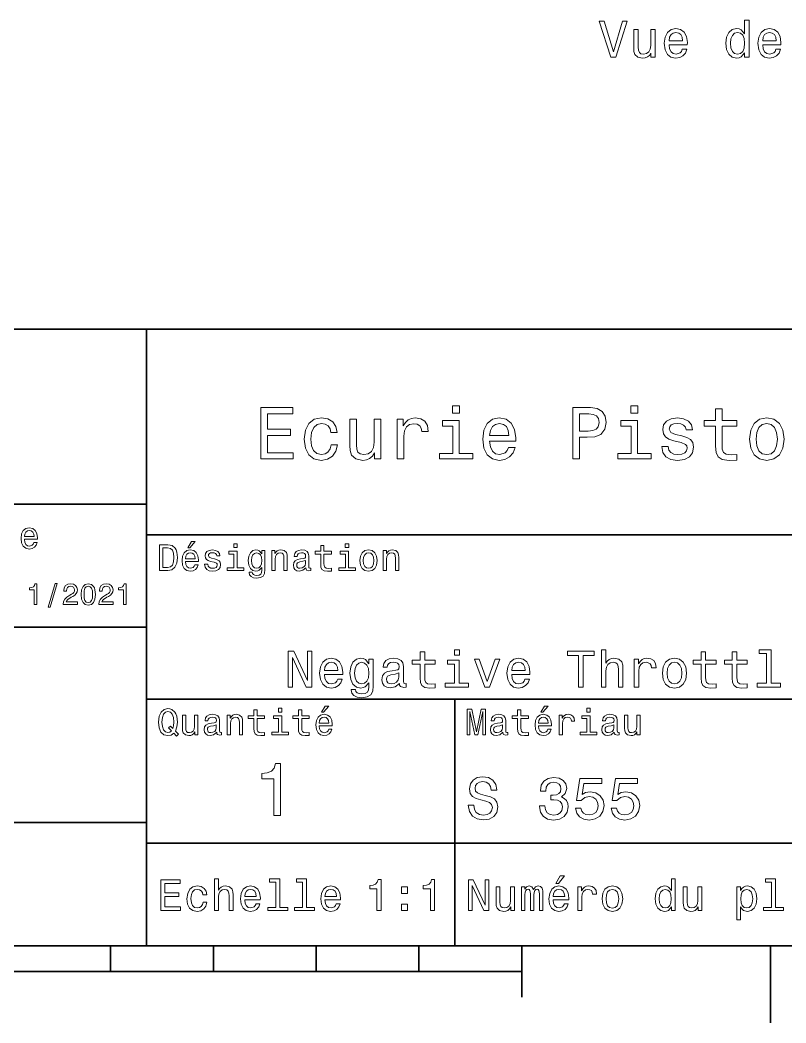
# Model space of a CAD drawing. Extents: x 0 to 297, y 0 to 210.
# Drawn here: x 149.7 to 224.2, y 2.5 to 100.1 of the extents above; entities that cross this region are included whole.
import ezdxf

# ---------------------------------------------------------------- set-up
doc = ezdxf.new("R2010")
doc.units = 0

msp = doc.modelspace()

# ---------------------------------------------------------------- linework, layer by layer
at = {"color": 7, "lineweight": 35}
for p, q in [((97, 70), (287, 70)), ((162, 10), (162, 70)), ((97, 53), (162, 53)), ((162, 50), (287, 50)), ((97, 41), (162, 41)), ((162, 34), (287, 34)), ((97, 22), (162, 22)), ((162, 20), (287, 20)), ((10, 10), (287, 10)), ((97, 10), (287, 10)), ((98.5, 7.5), (198.5, 7.5))]:
    msp.add_line(p, q, dxfattribs=at)
at = {"color": 7, "lineweight": 35, "ltscale": 0.35}
msp.add_line((192, 20), (192, 34), dxfattribs=at)
at = {"color": 7, "lineweight": 35, "ltscale": 0.25}
msp.add_line((192, 10), (192, 20), dxfattribs=at)
at = {"color": 7, "lineweight": 35, "ltscale": 0.0625}
for p, q in [((158.5, 10), (158.5, 7.5)), ((168.5, 10), (168.5, 7.5)), ((178.5, 10), (178.5, 7.5)), ((188.5, 10), (188.5, 7.5))]:
    msp.add_line(p, q, dxfattribs=at)
at = {"color": 7, "lineweight": 35, "ltscale": 0.125}
msp.add_line((198.5, 10), (198.5, 5), dxfattribs=at)
at = {"color": 7, "lineweight": 35, "ltscale": 0.1875}
msp.add_line((222.699997, 10), (222.699997, 2.5), dxfattribs=at)
at = {"color": 7, "lineweight": 13}
for points in [[(208.287079, 99.981422), (207.409546, 97.000877), (206.506821, 99.981422), (206.02771, 99.981422), (207.157394, 96.476379), (207.661713, 96.476379), (208.766174, 99.981422)], [(220.173965, 96.894966), (220.173965, 96.476379), (220.617767, 96.476379), (220.617767, 100.09742), (220.179001, 100.09742), (220.179001, 98.771049), (219.84111, 99.154335), (219.634338, 99.24511), (219.397308, 99.280411), (218.968628, 99.17955), (218.635773, 98.897125), (218.418915, 98.443237), (218.343277, 97.833008), (218.418915, 97.222778), (218.635773, 96.76384), (218.968628, 96.476379), (219.397308, 96.380554), (219.634338, 96.415863), (219.846146, 96.506638)], [(211.489517, 99.184593), (211.045715, 99.184593), (211.045715, 97.621193), (210.995285, 97.25808), (210.84903, 96.995834), (210.622086, 96.83445), (210.324539, 96.784019), (210.087509, 96.824364), (209.936203, 96.945396), (209.850479, 97.152168), (209.830307, 97.444679), (209.830307, 99.184593), (209.386505, 99.184593), (209.386505, 97.404335), (209.401627, 97.046265), (209.497452, 96.748711), (209.789963, 96.476379), (210.258972, 96.380554), (210.511139, 96.415863), (210.727997, 96.506638), (210.914597, 96.662979), (211.065887, 96.889923), (211.065887, 96.476379), (211.489517, 96.476379)], [(212.825974, 97.701881), (214.601196, 97.701881), (214.606232, 97.908653), (214.525543, 98.488625), (214.30365, 98.922348), (213.950623, 99.184593), (213.481598, 99.280411), (213.022659, 99.17955), (212.669632, 98.897125), (212.442688, 98.438194), (212.362, 97.833008), (212.437653, 97.212692), (212.664597, 96.758797), (213.012573, 96.476379), (213.466461, 96.380554), (213.859833, 96.446121), (214.182602, 96.617592), (214.419632, 96.889923), (214.555801, 97.253036), (214.11705, 97.253036), (214.02626, 97.051308), (213.895142, 96.900009), (213.521942, 96.778976), (213.234482, 96.83445), (213.017624, 97.010963), (212.876404, 97.298424), (212.825974, 97.686752)], [(212.825974, 98.075081), (212.881454, 98.423065), (213.017624, 98.680267), (213.224396, 98.836609), (213.496735, 98.892082), (213.764023, 98.836609), (213.970795, 98.680267), (214.096878, 98.423065), (214.142258, 98.075081)], [(219.472946, 98.881996), (219.765457, 98.811394), (219.987366, 98.614708), (220.118484, 98.286896), (220.168915, 97.833008), (220.118484, 97.374077), (219.987366, 97.046265), (219.765457, 96.844536), (219.472946, 96.778969), (219.195572, 96.844536), (218.983765, 97.046265), (218.842545, 97.37912), (218.797165, 97.833008), (218.842545, 98.281853), (218.983765, 98.609665), (219.195572, 98.811394)], [(221.934052, 97.701881), (223.709259, 97.701881), (223.71431, 97.908653), (223.633621, 98.488625), (223.411713, 98.92234), (223.058685, 99.184593), (222.589676, 99.280411), (222.130737, 99.17955), (221.77771, 98.897125), (221.550766, 98.438194), (221.470078, 97.833008), (221.545715, 97.212692), (221.772659, 96.758797), (222.120651, 96.476379), (222.574539, 96.380554), (222.967911, 96.446121), (223.29068, 96.617592), (223.52771, 96.889923), (223.663879, 97.253036), (223.225113, 97.253036), (223.134338, 97.051308), (223.00322, 96.900009), (222.63002, 96.778969), (222.342545, 96.83445), (222.125687, 97.010963), (221.984482, 97.298424), (221.934052, 97.686752)], [(221.934052, 98.075081), (221.989517, 98.423065), (222.125687, 98.680267), (222.332458, 98.836609), (222.604797, 98.892082), (222.872086, 98.836609), (223.078857, 98.680267), (223.204941, 98.423065), (223.250336, 98.075081)], [(192.439484, 62.554031), (191.769455, 62.554031), (191.769455, 61.833572), (192.439484, 61.833572)], [(209.788177, 62.554031), (209.118149, 62.554031), (209.118149, 61.833572), (209.788177, 61.833572)], [(173.109512, 57.381123), (176.279541, 57.381123), (176.279541, 57.986309), (173.772339, 57.986309), (173.772339, 59.679394), (176.005768, 59.679394), (176.005768, 60.277374), (173.772339, 60.277374), (173.772339, 61.775936), (176.221893, 61.775936), (176.221893, 62.381123), (173.109512, 62.381123)], [(203.462524, 57.381123), (204.125351, 57.381123), (204.125351, 59.492073), (204.860229, 59.492073), (205.602295, 59.528095), (206.193085, 59.780258), (206.574921, 60.270172), (206.704605, 60.940201), (206.603745, 61.559795), (206.315552, 62.013687), (205.840057, 62.287464), (205.191635, 62.381123), (203.462524, 62.381123)], [(205.01152, 61.76873), (205.443802, 61.725502), (205.760803, 61.588615), (205.94812, 61.336452), (206.01297, 60.940201), (205.940918, 60.522331), (205.746399, 60.270172), (205.414978, 60.140488), (204.96109, 60.104465), (204.125351, 60.104465), (204.125351, 61.76873)], [(217.353027, 60.579971), (217.353027, 58.64193), (217.396255, 58.015129), (217.597992, 57.582851), (218.001434, 57.330688), (218.685883, 57.244236), (219.43515, 57.280258), (219.43515, 57.827808), (218.887604, 57.78458), (218.390488, 57.842216), (218.123917, 58.022331), (218.008652, 58.324928), (217.98703, 58.75), (217.98703, 60.579971), (219.43515, 60.579971), (219.43515, 61.120316), (217.98703, 61.120316), (217.98703, 62.251438), (217.353027, 62.251438), (217.353027, 61.120316), (216.257935, 61.120316), (216.257935, 60.579971)], [(179.932281, 59.967579), (180.559082, 59.967579), (180.429398, 60.543945), (180.119598, 60.997837), (179.636887, 61.278816), (179.010086, 61.386887), (178.318436, 61.242794), (177.792511, 60.839336), (177.46109, 60.183716), (177.345825, 59.304752), (177.453888, 58.432995), (177.778091, 57.78458), (178.289627, 57.381123), (178.988464, 57.244236), (179.608063, 57.352303), (180.090775, 57.6549), (180.42218, 58.130402), (180.566284, 58.764408), (179.96109, 58.764408), (179.853027, 58.36095), (179.651291, 58.058357), (179.363113, 57.871037), (179.010086, 57.8134), (178.570602, 57.907059), (178.253601, 58.195244), (178.059082, 58.663544), (177.994232, 59.326366), (178.059082, 59.974781), (178.260803, 60.443081), (178.585007, 60.731266), (179.010086, 60.83213), (179.38472, 60.767288), (179.66571, 60.601585), (179.853027, 60.327808)], [(184.788177, 61.25), (184.154175, 61.25), (184.154175, 59.016571), (184.082123, 58.497837), (183.873199, 58.123196), (183.548996, 57.892651), (183.123917, 57.820602), (182.785294, 57.878242), (182.569168, 58.051151), (182.446686, 58.346542), (182.417862, 58.764408), (182.417862, 61.25), (181.783859, 61.25), (181.783859, 58.706772), (181.805481, 58.195244), (181.942368, 57.770172), (182.360229, 57.381123), (183.030258, 57.244236), (183.390488, 57.294666), (183.700287, 57.424351), (183.966858, 57.647694), (184.182999, 57.971901), (184.182999, 57.381123), (184.788177, 57.381123)], [(186.380402, 57.381123), (187.014404, 57.381123), (187.014404, 59.592937), (187.079254, 60.12608), (187.273773, 60.507923), (187.590775, 60.738472), (188.015854, 60.817722), (188.332855, 60.767288), (188.570602, 60.623199), (188.714691, 60.378242), (188.765121, 60.046829), (189.406342, 60.046829), (189.319885, 60.630402), (189.082123, 61.048271), (188.685883, 61.30043), (188.145538, 61.386887), (187.778091, 61.32925), (187.46109, 61.185158), (187.180115, 60.940201), (186.956772, 60.608788), (186.956772, 61.25), (186.380402, 61.25)], [(192.417862, 57.914265), (192.417862, 61.120316), (190.789627, 61.120316), (190.789627, 60.579971), (191.783859, 60.579971), (191.783859, 57.914265), (190.48703, 57.914265), (190.48703, 57.381123), (193.729111, 57.381123), (193.729111, 57.914265)], [(195.37175, 59.131844), (197.907776, 59.131844), (197.914978, 59.427231), (197.799713, 60.255764), (197.482712, 60.875359), (196.978378, 61.25), (196.30835, 61.386887), (195.65274, 61.242794), (195.148407, 60.839336), (194.824203, 60.183716), (194.708923, 59.319164), (194.817001, 58.432995), (195.141205, 57.78458), (195.638321, 57.381123), (196.286743, 57.244236), (196.848694, 57.337894), (197.309799, 57.582851), (197.648407, 57.971901), (197.842941, 58.490631), (197.216141, 58.490631), (197.086456, 58.20245), (196.899139, 57.986309), (196.365997, 57.8134), (195.955322, 57.892651), (195.645538, 58.14481), (195.443802, 58.555473), (195.37175, 59.110229)], [(195.37175, 59.664986), (195.451004, 60.162102), (195.645538, 60.529537), (195.940918, 60.75288), (196.329971, 60.83213), (196.711807, 60.75288), (197.007202, 60.529537), (197.187317, 60.162102), (197.252167, 59.664986)], [(209.766571, 57.914265), (209.766571, 61.120316), (208.138321, 61.120316), (208.138321, 60.579971), (209.132568, 60.579971), (209.132568, 57.914265), (207.835724, 57.914265), (207.835724, 57.381123), (211.077805, 57.381123), (211.077805, 57.914265)], [(214.060516, 59.636166), (213.44812, 59.780258), (212.994232, 59.945965), (212.842941, 60.28458), (212.886169, 60.522331), (213.03746, 60.695244), (213.282425, 60.803314), (213.635437, 60.846542), (213.97406, 60.803314), (214.240631, 60.67363), (214.413544, 60.479107), (214.485596, 60.219738), (215.105194, 60.219738), (215.105194, 60.23415), (214.997116, 60.70245), (214.701721, 61.069885), (214.240631, 61.30043), (213.635437, 61.386887), (213.023056, 61.30043), (212.57637, 61.062679), (212.29538, 60.709652), (212.208939, 60.262966), (212.273773, 59.830688), (212.475494, 59.528095), (212.806915, 59.311958), (213.289627, 59.16066), (213.995682, 58.987751), (214.427948, 58.807636), (214.543228, 58.663544), (214.586456, 58.447407), (214.521606, 58.180836), (214.348694, 57.979107), (214.067719, 57.849422), (213.693085, 57.806194), (213.296829, 57.849422), (213.008636, 58.000721), (212.814117, 58.245674), (212.734863, 58.584293), (212.122482, 58.584293), (212.223343, 58.007923), (212.518738, 57.590057), (212.98703, 57.337894), (213.635437, 57.244236), (214.312683, 57.337894), (214.809799, 57.590057), (215.112396, 57.993515), (215.220459, 58.519451), (215.141205, 58.973343), (214.917862, 59.283138), (214.55043, 59.484871)], [(220.65274, 59.311958), (220.768005, 58.432995), (221.099426, 57.78458), (221.625366, 57.381123), (222.331421, 57.244236), (223.030258, 57.381123), (223.556198, 57.777374), (223.887604, 58.425793), (224.010086, 59.311958), (223.887604, 60.190922), (223.556198, 60.846542), (223.030258, 61.242794), (222.331421, 61.386887), (221.625366, 61.242794), (221.099426, 60.839336), (220.768005, 60.190922)], [(221.301147, 59.319164), (221.365997, 59.967579), (221.567719, 60.435879), (221.891937, 60.72406), (222.331421, 60.824928), (222.763687, 60.72406), (223.087891, 60.443081), (223.289627, 59.967579), (223.361679, 59.319164), (223.289627, 58.663544), (223.087891, 58.188038), (222.763687, 57.899853), (222.331421, 57.806194), (221.891937, 57.899853), (221.567719, 58.188038), (221.365997, 58.663544)], [(150.121765, 49.565922), (151.389771, 49.565922), (151.393372, 49.713619), (151.335739, 50.127884), (151.177231, 50.437683), (150.925079, 50.625), (150.590057, 50.693443), (150.262253, 50.621399), (150.010086, 50.41967), (149.847977, 50.091862), (149.790344, 49.659584), (149.844376, 49.216499), (150.006485, 48.892292), (150.255051, 48.690563), (150.579254, 48.62212), (150.860229, 48.668949), (151.090775, 48.791428), (151.260086, 48.98595), (151.357346, 49.245319), (151.043945, 49.245319), (150.979111, 49.101227), (150.885452, 48.993156), (150.618881, 48.9067), (150.413544, 48.946327), (150.258652, 49.072407), (150.157776, 49.27774), (150.121765, 49.555115)], [(150.121765, 49.832493), (150.161377, 50.081055), (150.258652, 50.264771), (150.406342, 50.376442), (150.600861, 50.416069), (150.791794, 50.376442), (150.939484, 50.264771), (151.029541, 50.081055), (151.061966, 49.832493)], [(164.080688, 49.030979), (163.248566, 49.030979), (163.248566, 46.530979), (164.080688, 46.530979), (164.473343, 46.610229), (164.765137, 46.851585), (164.945251, 47.244236), (165.010086, 47.780979), (164.952454, 48.328529), (164.880402, 48.544666), (164.779541, 48.717579), (164.487747, 48.951729), (164.296829, 49.009365)], [(166.004318, 48.728386), (166.216858, 48.728386), (166.717575, 49.340778), (166.364548, 49.340778)], [(170.824203, 49.117435), (170.489197, 49.117435), (170.489197, 48.757202), (170.824203, 48.757202)], [(178.943802, 48.130402), (178.943802, 47.161381), (178.965424, 46.84798), (179.066284, 46.631844), (179.268005, 46.505764), (179.610229, 46.462536), (179.984863, 46.480545), (179.984863, 46.754322), (179.71109, 46.732708), (179.46254, 46.761528), (179.329254, 46.851585), (179.271606, 47.00288), (179.260803, 47.215416), (179.260803, 48.130402), (179.984863, 48.130402), (179.984863, 48.400574), (179.260803, 48.400574), (179.260803, 48.966137), (178.943802, 48.966137), (178.943802, 48.400574), (178.396255, 48.400574), (178.396255, 48.130402)], [(181.667145, 49.117435), (181.332138, 49.117435), (181.332138, 48.757202), (181.667145, 48.757202)], [(164.055481, 48.731987), (164.329254, 48.677952), (164.516571, 48.512245), (164.628235, 48.216858), (164.664261, 47.780979), (164.624634, 47.359509), (164.51297, 47.064121), (164.322052, 46.887608), (164.055481, 46.829971), (163.583572, 46.829971), (163.583572, 48.731987)], [(165.784576, 47.406338), (167.052597, 47.406338), (167.056198, 47.554035), (166.998566, 47.9683), (166.840057, 48.278099), (166.587891, 48.465416), (166.252884, 48.533859), (165.925079, 48.461815), (165.672913, 48.260086), (165.510803, 47.932278), (165.453171, 47.5), (165.507202, 47.056915), (165.669312, 46.732708), (165.917862, 46.530979), (166.242081, 46.462536), (166.523056, 46.509365), (166.753601, 46.631844), (166.922913, 46.826366), (167.020172, 47.085735), (166.706772, 47.085735), (166.641937, 46.941643), (166.548264, 46.833572), (166.281708, 46.747116), (166.07637, 46.786743), (165.921463, 46.912823), (165.820602, 47.118156), (165.784576, 47.395531)], [(165.784576, 47.672909), (165.824203, 47.921471), (165.921463, 48.105186), (166.069168, 48.216858), (166.263687, 48.256485), (166.454605, 48.216858), (166.60231, 48.105186), (166.692368, 47.921471), (166.724777, 47.672909)], [(168.623199, 47.658501), (168.317001, 47.730545), (168.090057, 47.8134), (168.014404, 47.982708), (168.036026, 48.101585), (168.111664, 48.188038), (168.234146, 48.242073), (168.41066, 48.263687), (168.579971, 48.242073), (168.713257, 48.177231), (168.799713, 48.079971), (168.835739, 47.950287), (169.145538, 47.950287), (169.145538, 47.957493), (169.091492, 48.191643), (168.943802, 48.375359), (168.713257, 48.490635), (168.41066, 48.533859), (168.104462, 48.490635), (167.881119, 48.371758), (167.740631, 48.195244), (167.697403, 47.971901), (167.729828, 47.755764), (167.830688, 47.604465), (167.996399, 47.496399), (168.237747, 47.42075), (168.590775, 47.334293), (168.806915, 47.244236), (168.864548, 47.172188), (168.886169, 47.064121), (168.853745, 46.930836), (168.767288, 46.829971), (168.626801, 46.765129), (168.439484, 46.743515), (168.241348, 46.765129), (168.09726, 46.840778), (168, 46.963257), (167.960373, 47.132565), (167.654175, 47.132565), (167.704605, 46.844379), (167.85231, 46.635445), (168.086456, 46.509365), (168.41066, 46.462536), (168.749283, 46.509365), (168.997833, 46.635445), (169.149139, 46.837173), (169.203171, 47.100143), (169.163544, 47.327087), (169.05188, 47.481987), (168.868149, 47.582851)], [(170.8134, 46.79755), (170.8134, 48.400574), (169.999283, 48.400574), (169.999283, 48.130402), (170.496399, 48.130402), (170.496399, 46.79755), (169.847977, 46.79755), (169.847977, 46.530979), (171.469025, 46.530979), (171.469025, 46.79755)], [(173.518738, 46.617435), (173.518738, 48.465416), (173.216141, 48.465416), (173.216141, 48.152016), (172.967575, 48.4366), (172.816284, 48.508644), (172.646973, 48.533859), (172.340775, 48.461815), (172.103027, 48.260086), (171.94812, 47.935879), (171.894089, 47.5), (171.94812, 47.060516), (172.103027, 46.736309), (172.340775, 46.530979), (172.646973, 46.462536), (172.819885, 46.487751), (172.963974, 46.552593), (173.216141, 46.826366), (173.216141, 46.552593), (173.187317, 46.336456), (173.108063, 46.181557), (172.956772, 46.091499), (172.729828, 46.059078), (172.531708, 46.080692), (172.391205, 46.134727), (172.30835, 46.228386), (172.283142, 46.354465), (171.976944, 46.354465), (171.976944, 46.340057), (172.023773, 46.109509), (172.167862, 45.9366), (172.398407, 45.824928), (172.711823, 45.785301), (173.086456, 45.839336), (173.335022, 45.990635), (173.47551, 46.253601)], [(172.221909, 47.5), (172.254318, 47.820606), (172.351593, 48.058357), (172.502884, 48.198845), (172.704605, 48.249279), (172.917145, 48.198845), (173.075653, 48.058357), (173.172913, 47.820606), (173.208939, 47.5), (173.172913, 47.172188), (173.075653, 46.938038), (172.917145, 46.793949), (172.704605, 46.747116), (172.502884, 46.793949), (172.351593, 46.938038), (172.254318, 47.175793)], [(174.181549, 46.530979), (174.498566, 46.530979), (174.498566, 47.647694), (174.530975, 47.903458), (174.635452, 48.090778), (174.797546, 48.206051), (175.013687, 48.249279), (175.1866, 48.213257), (175.294662, 48.115993), (175.348709, 47.953888), (175.366714, 47.737751), (175.366714, 46.530979), (175.683716, 46.530979), (175.683716, 47.802593), (175.669312, 48.058357), (175.604462, 48.270893), (175.391937, 48.465416), (175.060516, 48.533859), (174.876801, 48.508644), (174.721909, 48.440201), (174.588623, 48.324928), (174.484146, 48.170029), (174.484146, 48.465416), (174.181549, 48.465416)], [(177.499283, 46.783142), (177.499283, 46.772335), (177.517288, 46.649857), (177.57132, 46.5634), (177.798264, 46.494957), (177.974777, 46.523773), (177.974777, 46.76873), (177.899139, 46.757923), (177.798264, 46.804756), (177.780258, 46.948845), (177.780258, 47.950287), (177.73703, 48.206051), (177.610947, 48.386166), (177.391205, 48.494236), (177.081406, 48.533859), (176.778824, 48.490635), (176.555481, 48.368156), (176.414978, 48.177231), (176.368149, 47.925072), (176.368149, 47.903458), (176.65274, 47.903458), (176.677948, 48.054756), (176.757202, 48.162823), (176.886887, 48.227665), (177.070602, 48.25288), (177.247116, 48.234871), (177.373199, 48.180836), (177.448853, 48.087173), (177.47406, 47.957493), (177.459656, 47.806194), (177.402023, 47.730545), (177.257919, 47.694523), (176.987747, 47.665707), (176.677948, 47.600864), (176.458206, 47.485592), (176.328537, 47.305473), (176.28891, 47.038906), (176.324921, 46.801151), (176.4366, 46.624638), (176.616714, 46.512966), (176.86528, 46.473343), (177.200287, 46.548992)], [(181.656342, 46.79755), (181.656342, 48.400574), (180.842224, 48.400574), (180.842224, 48.130402), (181.33934, 48.130402), (181.33934, 46.79755), (180.690918, 46.79755), (180.690918, 46.530979), (182.311966, 46.530979), (182.311966, 46.79755)], [(182.762253, 47.496399), (182.819885, 47.056915), (182.985596, 46.732708), (183.248566, 46.530979), (183.601593, 46.462536), (183.951004, 46.530979), (184.213974, 46.729107), (184.379684, 47.053314), (184.440918, 47.496399), (184.379684, 47.935879), (184.213974, 48.263687), (183.951004, 48.461815), (183.601593, 48.533859), (183.248566, 48.461815), (182.985596, 48.260086), (182.819885, 47.935879)], [(183.086456, 47.5), (183.118881, 47.824207), (183.219742, 48.058357), (183.381851, 48.20245), (183.601593, 48.25288), (183.817719, 48.20245), (183.979828, 48.061958), (184.080688, 47.824207), (184.116714, 47.5), (184.080688, 47.172188), (183.979828, 46.934437), (183.817719, 46.790344), (183.601593, 46.743515), (183.381851, 46.790344), (183.219742, 46.934437), (183.118881, 47.172188)], [(185.024506, 46.530979), (185.341492, 46.530979), (185.341492, 47.647694), (185.373917, 47.903458), (185.478394, 48.090778), (185.640488, 48.206051), (185.856628, 48.249279), (186.029541, 48.213257), (186.137604, 48.115993), (186.19165, 47.953888), (186.209656, 47.737751), (186.209656, 46.530979), (186.526657, 46.530979), (186.526657, 47.802593), (186.512253, 48.058357), (186.447403, 48.270893), (186.234879, 48.465416), (185.903458, 48.533859), (185.719742, 48.508644), (185.56485, 48.440201), (185.431564, 48.324928), (185.327087, 48.170029), (185.327087, 48.465416), (185.024506, 48.465416)], [(177.463257, 47.208214), (177.420029, 47.020893), (177.304749, 46.876801), (177.131851, 46.783142), (176.919312, 46.750721), (176.782425, 46.76873), (176.68515, 46.826366), (176.623917, 46.927231), (176.605911, 47.067722), (176.620316, 47.193802), (176.677948, 47.283859), (176.908508, 47.384727), (177.200287, 47.427952), (177.463257, 47.514408)], [(151.080688, 43.224785), (151.342941, 43.224785), (151.342941, 45.239193), (151.146973, 45.239193), (151.095108, 45.0634), (150.991364, 44.945248), (150.832855, 44.876083), (150.613831, 44.853027), (150.613831, 44.648415), (151.080688, 44.648415)], [(152.417877, 42.956772), (152.616714, 42.956772), (153.314133, 45.279541), (153.112396, 45.279541)], [(153.899139, 43.224785), (155.273773, 43.224785), (155.273773, 43.472622), (154.187317, 43.472622), (154.247849, 43.60807), (154.351593, 43.720463), (154.671478, 43.925072), (154.841507, 44.011528), (155.031708, 44.135448), (155.167145, 44.279541), (155.244965, 44.44957), (155.273773, 44.642651), (155.224792, 44.884727), (155.08934, 45.074928), (154.881851, 45.195965), (154.613831, 45.239193), (154.337173, 45.190201), (154.126801, 45.054756), (153.991364, 44.838619), (153.945251, 44.553314), (153.945251, 44.51297), (154.207504, 44.51297), (154.207504, 44.536022), (154.233429, 44.731991), (154.311249, 44.876083), (154.435165, 44.9683), (154.599426, 45), (154.766571, 44.971184), (154.890488, 44.899136), (154.971191, 44.786743), (155, 44.645535), (154.979828, 44.51297), (154.925079, 44.400578), (154.832855, 44.302593), (154.706055, 44.216141), (154.536026, 44.12392), (154.253601, 43.945248), (154.054764, 43.755043), (153.9366, 43.524498), (153.899139, 43.233429)], [(155.642654, 44.201729), (155.685883, 43.749279), (155.821335, 43.426514), (156.037476, 43.230549), (156.337173, 43.167149), (156.634003, 43.230549), (156.850143, 43.426514), (156.982712, 43.749279), (157.028824, 44.201729), (156.982712, 44.651299), (156.927963, 44.829971), (156.850143, 44.976948), (156.634003, 45.172913), (156.337173, 45.239193), (156.037476, 45.172913), (155.821335, 44.974064), (155.685883, 44.651299)], [(155.919312, 44.201729), (155.942368, 44.550434), (156.01442, 44.801155), (156.144104, 44.948128), (156.337173, 45), (156.527374, 44.948128), (156.657059, 44.801155), (156.729111, 44.550434), (156.752167, 44.201729), (156.729111, 43.850143), (156.657059, 43.599426), (156.527374, 43.45245), (156.337173, 43.403458), (156.144104, 43.45245), (156.01442, 43.599426), (155.942368, 43.850143)], [(157.368881, 43.224785), (158.743515, 43.224785), (158.743515, 43.472622), (157.657059, 43.472622), (157.71759, 43.60807), (157.821335, 43.720463), (158.14122, 43.925072), (158.311249, 44.011528), (158.50145, 44.135448), (158.636887, 44.279541), (158.714706, 44.44957), (158.743515, 44.642651), (158.694534, 44.884727), (158.559082, 45.074928), (158.351593, 45.195965), (158.083572, 45.239193), (157.806915, 45.190201), (157.596542, 45.054756), (157.461105, 44.838619), (157.414993, 44.553314), (157.414993, 44.51297), (157.677231, 44.51297), (157.677231, 44.536022), (157.703171, 44.731991), (157.780991, 44.876083), (157.904907, 44.9683), (158.069168, 45), (158.236313, 44.971184), (158.360229, 44.899136), (158.440918, 44.786743), (158.469742, 44.645535), (158.44957, 44.51297), (158.394821, 44.400578), (158.302597, 44.302593), (158.175797, 44.216141), (158.005768, 44.12392), (157.723343, 43.945248), (157.524506, 43.755043), (157.406342, 43.524498), (157.368881, 43.233429)], [(159.755051, 43.224785), (160.017288, 43.224785), (160.017288, 45.239193), (159.821335, 45.239193), (159.769455, 45.0634), (159.66571, 44.945248), (159.507202, 44.876083), (159.288193, 44.853027), (159.288193, 44.648415), (159.755051, 44.648415)], [(175.773758, 35.190201), (176.192352, 35.190201), (176.192352, 38.059799), (177.533844, 35.190201), (178.073471, 35.190201), (178.073471, 38.690201), (177.649841, 38.690201), (177.649841, 35.820602), (176.323471, 38.690201), (175.773758, 38.690201)], [(188.618866, 37.429394), (188.618866, 36.072765), (188.649124, 35.634007), (188.790329, 35.331409), (189.072754, 35.1549), (189.551865, 35.094379), (190.076355, 35.119595), (190.076355, 35.50288), (189.693069, 35.472622), (189.345093, 35.512966), (189.158493, 35.63905), (189.077805, 35.850864), (189.062668, 36.148415), (189.062668, 37.429394), (190.076355, 37.429394), (190.076355, 37.807636), (189.062668, 37.807636), (189.062668, 38.599422), (188.618866, 38.599422), (188.618866, 37.807636), (187.852295, 37.807636), (187.852295, 37.429394)], [(192.431549, 38.811237), (191.962524, 38.811237), (191.962524, 38.306915), (192.431549, 38.306915)], [(204.015839, 35.190201), (204.479813, 35.190201), (204.479813, 38.266571), (205.538895, 38.266571), (205.538895, 38.690201), (202.951721, 38.690201), (202.951721, 38.266571), (204.015839, 38.266571)], [(206.239899, 35.190201), (206.683701, 35.190201), (206.683701, 36.753601), (206.729095, 37.111671), (206.875351, 37.373917), (207.102295, 37.535301), (207.404892, 37.595821), (207.646957, 37.545387), (207.798264, 37.409222), (207.873901, 37.182274), (207.899124, 36.879681), (207.899124, 35.190201), (208.342926, 35.190201), (208.342926, 36.970459), (208.322754, 37.328529), (208.231979, 37.62608), (207.934418, 37.898415), (207.470459, 37.994236), (207.218292, 37.958931), (207.001434, 37.863113), (206.81987, 37.711815), (206.683701, 37.505043), (206.683701, 38.811237), (206.239899, 38.811237)], [(215.943069, 37.429394), (215.943069, 36.072765), (215.973328, 35.634007), (216.114532, 35.331409), (216.396957, 35.1549), (216.876068, 35.094379), (217.400558, 35.119595), (217.400558, 35.50288), (217.017273, 35.472622), (216.669296, 35.512966), (216.482697, 35.63905), (216.402008, 35.850864), (216.386871, 36.148415), (216.386871, 37.429394), (217.400558, 37.429394), (217.400558, 37.807636), (216.386871, 37.807636), (216.386871, 38.599422), (215.943069, 38.599422), (215.943069, 37.807636), (215.176498, 37.807636), (215.176498, 37.429394)], [(218.979095, 37.429394), (218.979095, 36.072765), (219.009354, 35.634007), (219.150558, 35.331409), (219.432983, 35.1549), (219.912094, 35.094379), (220.436584, 35.119595), (220.436584, 35.50288), (220.053299, 35.472622), (219.705322, 35.512966), (219.518723, 35.63905), (219.438019, 35.850864), (219.422897, 36.148415), (219.422897, 37.429394), (220.436584, 37.429394), (220.436584, 37.807636), (219.422897, 37.807636), (219.422897, 38.599422), (218.979095, 38.599422), (218.979095, 37.807636), (218.212524, 37.807636), (218.212524, 37.429394)], [(222.302582, 38.438038), (222.302582, 35.5634), (221.389755, 35.5634), (221.389755, 35.190201), (223.65416, 35.190201), (223.65416, 35.5634), (222.746384, 35.5634), (222.746384, 38.811237), (221.606613, 38.811237), (221.606613, 38.438038)], [(179.304031, 36.415707), (181.079239, 36.415707), (181.08429, 36.622478), (181.003586, 37.20245), (180.781693, 37.636166), (180.428665, 37.898415), (179.959641, 37.994236), (179.500717, 37.893372), (179.14769, 37.61095), (178.920746, 37.152016), (178.840042, 36.546829), (178.915695, 35.926514), (179.142639, 35.472622), (179.490631, 35.190201), (179.944519, 35.094379), (180.337891, 35.159943), (180.66066, 35.331409), (180.89769, 35.603745), (181.033844, 35.966858), (180.595093, 35.966858), (180.504318, 35.765129), (180.373184, 35.613831), (179.999985, 35.492794), (179.712524, 35.548271), (179.495667, 35.724785), (179.354462, 36.012245), (179.304031, 36.400574)], [(179.304031, 36.788902), (179.359497, 37.136887), (179.495667, 37.394093), (179.702438, 37.55043), (179.974777, 37.605907), (180.242065, 37.55043), (180.448837, 37.394093), (180.574921, 37.136887), (180.6203, 36.788902)], [(184.059784, 35.311237), (184.059784, 37.898415), (183.636154, 37.898415), (183.636154, 37.459652), (183.288177, 37.858067), (183.076355, 37.958931), (182.839325, 37.994236), (182.41066, 37.893372), (182.077805, 37.61095), (181.860947, 37.157059), (181.785294, 36.546829), (181.860947, 35.931557), (182.077805, 35.477665), (182.41066, 35.190201), (182.839325, 35.094379), (183.081406, 35.129681), (183.283127, 35.220459), (183.636154, 35.603745), (183.636154, 35.220459), (183.59581, 34.917866), (183.484863, 34.701008), (183.273041, 34.574928), (182.955322, 34.529537), (182.677948, 34.559799), (182.481262, 34.635445), (182.365265, 34.766571), (182.329956, 34.943081), (181.901291, 34.943081), (181.901291, 34.922909), (181.966843, 34.600143), (182.168579, 34.358067), (182.491348, 34.201729), (182.930099, 34.146252), (183.454605, 34.221901), (183.802582, 34.433716), (183.999268, 34.801872)], [(182.244232, 36.546829), (182.289612, 36.995678), (182.425781, 37.328529), (182.637604, 37.525215), (182.920013, 37.595821), (183.217575, 37.525215), (183.439468, 37.328529), (183.575638, 36.995678), (183.626068, 36.546829), (183.575638, 36.087894), (183.439468, 35.760086), (183.217575, 35.558357), (182.920013, 35.492794), (182.637604, 35.558357), (182.425781, 35.760086), (182.289612, 36.092937)], [(186.596527, 35.543228), (186.596527, 35.528095), (186.62175, 35.356628), (186.697403, 35.235588), (187.015121, 35.139767), (187.262238, 35.180115), (187.262238, 35.523052), (187.156326, 35.507923), (187.015121, 35.573486), (186.989899, 35.775215), (186.989899, 37.177231), (186.929382, 37.535301), (186.752869, 37.787464), (186.445236, 37.938759), (186.01152, 37.994236), (185.587891, 37.933716), (185.275208, 37.762245), (185.078522, 37.494957), (185.012955, 37.14193), (185.012955, 37.111671), (185.411377, 37.111671), (185.446671, 37.323486), (185.557632, 37.474785), (185.739182, 37.565559), (185.996384, 37.600864), (186.2435, 37.575649), (186.420013, 37.5), (186.525925, 37.368874), (186.561234, 37.187321), (186.541061, 36.975502), (186.460358, 36.869595), (186.258636, 36.819164), (185.880386, 36.778816), (185.446671, 36.688038), (185.139038, 36.526657), (184.957489, 36.274494), (184.902008, 35.901295), (184.952438, 35.568443), (185.10878, 35.321323), (185.360947, 35.164986), (185.708923, 35.109509), (186.177948, 35.215416)], [(192.416412, 35.5634), (192.416412, 37.807636), (191.276642, 37.807636), (191.276642, 37.429394), (191.97261, 37.429394), (191.97261, 35.5634), (191.064835, 35.5634), (191.064835, 35.190201), (193.33429, 35.190201), (193.33429, 35.5634)], [(194.907776, 35.190201), (195.376785, 35.190201), (196.365265, 37.898415), (195.906326, 37.898415), (195.144806, 35.714695), (194.368149, 37.898415), (193.904175, 37.898415)], [(197.520172, 36.415707), (199.29538, 36.415707), (199.300415, 36.622478), (199.219727, 37.20245), (198.997833, 37.636166), (198.644806, 37.898415), (198.175781, 37.994236), (197.716858, 37.893372), (197.363831, 37.61095), (197.136871, 37.152016), (197.056183, 36.546829), (197.131836, 35.926514), (197.35878, 35.472622), (197.706757, 35.190201), (198.16066, 35.094379), (198.554031, 35.159943), (198.876801, 35.331409), (199.113831, 35.603745), (199.249985, 35.966858), (198.811234, 35.966858), (198.720459, 35.765129), (198.589325, 35.613831), (198.216125, 35.492794), (197.928665, 35.548271), (197.711807, 35.724785), (197.570602, 36.012245), (197.520172, 36.400574)], [(197.520172, 36.788902), (197.575638, 37.136887), (197.711807, 37.394093), (197.918579, 37.55043), (198.190918, 37.605907), (198.458206, 37.55043), (198.664978, 37.394093), (198.791061, 37.136887), (198.836441, 36.788902)], [(209.442352, 35.190201), (209.886154, 35.190201), (209.886154, 36.738472), (209.931549, 37.111671), (210.067719, 37.37896), (210.289612, 37.540344), (210.587158, 37.595821), (210.809067, 37.560516), (210.975494, 37.459652), (211.076355, 37.288185), (211.111664, 37.056194), (211.560501, 37.056194), (211.499985, 37.464695), (211.333557, 37.757202), (211.056183, 37.933716), (210.677948, 37.994236), (210.420746, 37.953888), (210.198837, 37.853024), (210.002151, 37.681557), (209.84581, 37.449566), (209.84581, 37.898415), (209.442352, 37.898415)], [(212.180817, 36.541786), (212.261505, 35.926514), (212.4935, 35.472622), (212.861664, 35.190201), (213.355896, 35.094379), (213.845093, 35.190201), (214.213242, 35.467579), (214.445236, 35.921471), (214.530975, 36.541786), (214.445236, 37.157059), (214.213242, 37.615993), (213.845093, 37.893372), (213.355896, 37.994236), (212.861664, 37.893372), (212.4935, 37.61095), (212.261505, 37.157059)], [(212.634705, 36.546829), (212.680099, 37.000721), (212.82132, 37.328529), (213.048248, 37.530258), (213.355896, 37.600864), (213.658493, 37.530258), (213.885437, 37.333572), (214.026642, 37.000721), (214.077072, 36.546829), (214.026642, 36.087894), (213.885437, 35.755043), (213.658493, 35.553314), (213.355896, 35.487751), (213.048248, 35.553314), (212.82132, 35.755043), (212.680099, 36.087894)], [(186.546097, 36.138329), (186.48558, 35.87608), (186.324203, 35.674351), (186.082123, 35.543228), (185.784576, 35.497837), (185.592926, 35.523052), (185.456757, 35.603745), (185.371033, 35.744957), (185.34581, 35.941643), (185.365982, 36.118156), (185.446671, 36.244236), (185.76944, 36.385445), (186.177948, 36.445965), (186.546097, 36.567001)], [(179.015854, 32.728386), (179.228394, 32.728386), (179.729111, 33.340778), (179.376083, 33.340778)], [(200.341492, 32.728386), (200.554031, 32.728386), (201.054749, 33.340778), (200.701736, 33.340778)], [(164.642654, 30.685879), (164.916428, 30.401297), (165.107346, 30.592218), (164.811966, 30.894812), (164.963257, 31.305475), (165.010086, 31.780979), (164.941635, 32.339336), (164.862396, 32.56628), (164.757919, 32.753601), (164.46254, 33.009365), (164.282425, 33.074207), (164.08429, 33.099422), (163.702454, 33.009365), (163.41066, 32.757202), (163.223343, 32.342937), (163.158508, 31.780979), (163.223343, 31.219019), (163.407059, 30.804754), (163.698853, 30.54899), (164.08429, 30.462536), (164.39769, 30.520172)], [(164.41571, 30.916426), (164.260803, 30.801151), (164.08429, 30.765129), (163.850143, 30.829971), (163.666428, 31.024494), (163.543945, 31.341497), (163.504318, 31.780979), (163.543945, 32.216858), (163.662827, 32.537464), (163.846542, 32.731987), (164.08429, 32.80043), (164.318451, 32.731987), (164.502167, 32.533859), (164.621033, 32.213257), (164.664261, 31.780979), (164.631851, 31.40634), (164.5634, 31.150576), (164.329254, 31.395533), (164.13472, 31.211815)], [(166.998566, 32.465416), (166.681549, 32.465416), (166.681549, 31.348703), (166.645538, 31.089336), (166.541061, 30.902016), (166.378967, 30.786743), (166.166428, 30.750719), (165.997116, 30.779539), (165.889053, 30.865993), (165.827805, 31.013687), (165.8134, 31.222622), (165.8134, 32.465416), (165.496399, 32.465416), (165.496399, 31.193804), (165.507202, 30.93804), (165.575653, 30.725504), (165.784576, 30.530979), (166.119598, 30.462536), (166.299713, 30.487751), (166.454605, 30.552593), (166.587891, 30.664265), (166.695969, 30.826368), (166.695969, 30.530979), (166.998566, 30.530979)], [(168.824921, 30.78314), (168.824921, 30.772333), (168.842941, 30.649855), (168.896973, 30.5634), (169.123917, 30.494957), (169.30043, 30.523775), (169.30043, 30.768732), (169.224777, 30.757925), (169.123917, 30.804754), (169.105911, 30.948847), (169.105911, 31.950287), (169.062683, 32.206051), (168.9366, 32.386166), (168.716858, 32.494236), (168.407059, 32.533859), (168.104462, 32.490635), (167.881119, 32.368156), (167.740631, 32.177231), (167.693802, 31.925072), (167.693802, 31.903458), (167.978394, 31.903458), (168.003601, 32.054756), (168.082855, 32.162823), (168.21254, 32.227665), (168.396255, 32.25288), (168.572769, 32.234871), (168.698853, 32.180836), (168.77449, 32.087173), (168.799713, 31.957493), (168.785309, 31.806194), (168.727661, 31.730547), (168.583572, 31.694523), (168.3134, 31.665705), (168.003601, 31.600864), (167.783859, 31.48559), (167.654175, 31.305475), (167.614548, 31.038904), (167.650574, 30.801151), (167.762253, 30.62464), (167.942368, 30.512968), (168.190918, 30.473343), (168.52594, 30.54899)], [(169.844376, 30.530979), (170.161377, 30.530979), (170.161377, 31.647694), (170.193802, 31.903458), (170.298279, 32.090778), (170.460373, 32.206051), (170.676514, 32.249279), (170.849426, 32.213257), (170.957489, 32.115993), (171.011536, 31.95389), (171.029541, 31.737751), (171.029541, 30.530979), (171.346542, 30.530979), (171.346542, 31.802593), (171.332138, 32.058357), (171.267288, 32.270893), (171.054749, 32.465416), (170.723343, 32.533859), (170.539627, 32.508644), (170.38472, 32.440201), (170.251434, 32.324928), (170.146973, 32.170029), (170.146973, 32.465416), (169.844376, 32.465416)], [(172.438034, 32.130402), (172.438034, 31.161383), (172.459656, 30.847982), (172.560516, 30.631844), (172.762253, 30.505762), (173.104462, 30.462536), (173.479111, 30.480547), (173.479111, 30.754322), (173.205338, 30.732708), (172.956772, 30.761526), (172.823486, 30.851583), (172.765854, 31.002882), (172.755035, 31.215418), (172.755035, 32.130402), (173.479111, 32.130402), (173.479111, 32.400574), (172.755035, 32.400574), (172.755035, 32.966137), (172.438034, 32.966137), (172.438034, 32.400574), (171.890488, 32.400574), (171.890488, 32.130402)], [(175.150574, 30.79755), (175.150574, 32.400574), (174.336456, 32.400574), (174.336456, 32.130402), (174.833572, 32.130402), (174.833572, 30.79755), (174.185165, 30.79755), (174.185165, 30.530979), (175.806198, 30.530979), (175.806198, 30.79755)], [(175.161377, 33.117435), (174.82637, 33.117435), (174.82637, 32.757202), (175.161377, 32.757202)], [(176.775223, 32.130402), (176.775223, 31.161383), (176.796829, 30.847982), (176.89769, 30.631844), (177.099426, 30.505762), (177.44165, 30.462536), (177.816284, 30.480547), (177.816284, 30.754322), (177.542511, 30.732708), (177.293945, 30.761526), (177.16066, 30.851583), (177.103027, 31.002882), (177.092224, 31.215418), (177.092224, 32.130402), (177.816284, 32.130402), (177.816284, 32.400574), (177.092224, 32.400574), (177.092224, 32.966137), (176.775223, 32.966137), (176.775223, 32.400574), (176.227661, 32.400574), (176.227661, 32.130402)], [(178.796112, 31.40634), (180.064117, 31.40634), (180.067719, 31.554033), (180.010086, 31.9683), (179.851593, 32.278099), (179.599426, 32.465416), (179.264404, 32.533859), (178.9366, 32.461815), (178.684433, 32.260086), (178.522339, 31.932276), (178.464691, 31.5), (178.518738, 31.056915), (178.680832, 30.732708), (178.929398, 30.530979), (179.253601, 30.462536), (179.534576, 30.509365), (179.765137, 30.631844), (179.934433, 30.826368), (180.031708, 31.085733), (179.718292, 31.085733), (179.653458, 30.941643), (179.559799, 30.833572), (179.293228, 30.747118), (179.087891, 30.786743), (178.932999, 30.912823), (178.832138, 31.118155), (178.796112, 31.395533)], [(178.796112, 31.672911), (178.835739, 31.921469), (178.932999, 32.105186), (179.080688, 32.216858), (179.275208, 32.256485), (179.466141, 32.216858), (179.613831, 32.105186), (179.703888, 31.921469), (179.736313, 31.672911)], [(193.183716, 30.530979), (193.46109, 30.530979), (193.46109, 32.80043), (193.929398, 30.530979), (194.239197, 30.530979), (194.703888, 32.80043), (194.703888, 30.530979), (194.984863, 30.530979), (194.984863, 33.030979), (194.545395, 33.030979), (194.08429, 30.826368), (193.626801, 33.030979), (193.183716, 33.030979)], [(196.656342, 30.78314), (196.656342, 30.772333), (196.674347, 30.649855), (196.728394, 30.5634), (196.955338, 30.494957), (197.131851, 30.523775), (197.131851, 30.768732), (197.056198, 30.757925), (196.955338, 30.804754), (196.937317, 30.948847), (196.937317, 31.950287), (196.894089, 32.206051), (196.768005, 32.386166), (196.548264, 32.494236), (196.23848, 32.533859), (195.935883, 32.490635), (195.71254, 32.368156), (195.572052, 32.177231), (195.525223, 31.925072), (195.525223, 31.903458), (195.809799, 31.903458), (195.835022, 32.054756), (195.914261, 32.162823), (196.043945, 32.227665), (196.227661, 32.25288), (196.404175, 32.234871), (196.530258, 32.180836), (196.605911, 32.087173), (196.631119, 31.957493), (196.616714, 31.806194), (196.559082, 31.730547), (196.414978, 31.694523), (196.144806, 31.665705), (195.835022, 31.600864), (195.61528, 31.48559), (195.485596, 31.305475), (195.445969, 31.038904), (195.481995, 30.801151), (195.593658, 30.62464), (195.773773, 30.512968), (196.022339, 30.473343), (196.357346, 30.54899)], [(198.100861, 32.130402), (198.100861, 31.161383), (198.122482, 30.847982), (198.223343, 30.631844), (198.425079, 30.505762), (198.767288, 30.462536), (199.141937, 30.480547), (199.141937, 30.754322), (198.868149, 30.732708), (198.619598, 30.761526), (198.486313, 30.851583), (198.42868, 31.002882), (198.417862, 31.215418), (198.417862, 32.130402), (199.141937, 32.130402), (199.141937, 32.400574), (198.417862, 32.400574), (198.417862, 32.966137), (198.100861, 32.966137), (198.100861, 32.400574), (197.553314, 32.400574), (197.553314, 32.130402)], [(200.121765, 31.40634), (201.389771, 31.40634), (201.393372, 31.554033), (201.335739, 31.9683), (201.177231, 32.278099), (200.925079, 32.465416), (200.590057, 32.533859), (200.262253, 32.461815), (200.010086, 32.260086), (199.847977, 31.932276), (199.790344, 31.5), (199.844376, 31.056915), (200.006485, 30.732708), (200.255051, 30.530979), (200.579254, 30.462536), (200.860229, 30.509365), (201.090775, 30.631844), (201.260086, 30.826368), (201.357346, 31.085733), (201.043945, 31.085733), (200.979111, 30.941643), (200.885452, 30.833572), (200.618881, 30.747118), (200.413544, 30.786743), (200.258652, 30.912823), (200.157776, 31.118155), (200.121765, 31.395533)], [(200.121765, 31.672911), (200.161377, 31.921469), (200.258652, 32.105186), (200.406342, 32.216858), (200.600861, 32.256485), (200.791794, 32.216858), (200.939484, 32.105186), (201.029541, 31.921469), (201.061966, 31.672911)], [(202.131851, 30.530979), (202.448853, 30.530979), (202.448853, 31.636887), (202.481262, 31.903458), (202.578537, 32.094379), (202.73703, 32.209652), (202.94957, 32.249279), (203.108063, 32.224064), (203.226944, 32.152016), (203.298996, 32.029537), (203.324203, 31.863832), (203.644806, 31.863832), (203.601593, 32.155621), (203.482712, 32.364552), (203.284576, 32.490635), (203.014404, 32.533859), (202.830688, 32.505043), (202.672195, 32.432995), (202.531708, 32.310516), (202.420029, 32.144814), (202.420029, 32.465416), (202.131851, 32.465416)], [(205.150574, 30.79755), (205.150574, 32.400574), (204.336456, 32.400574), (204.336456, 32.130402), (204.833572, 32.130402), (204.833572, 30.79755), (204.185165, 30.79755), (204.185165, 30.530979), (205.806198, 30.530979), (205.806198, 30.79755)], [(205.161377, 33.117435), (204.82637, 33.117435), (204.82637, 32.757202), (205.161377, 32.757202)], [(207.499283, 30.78314), (207.499283, 30.772333), (207.517288, 30.649855), (207.57132, 30.5634), (207.798264, 30.494957), (207.974777, 30.523775), (207.974777, 30.768732), (207.899139, 30.757925), (207.798264, 30.804754), (207.780258, 30.948847), (207.780258, 31.950287), (207.73703, 32.206051), (207.610947, 32.386166), (207.391205, 32.494236), (207.081406, 32.533859), (206.778824, 32.490635), (206.555481, 32.368156), (206.414978, 32.177231), (206.368149, 31.925072), (206.368149, 31.903458), (206.65274, 31.903458), (206.677948, 32.054756), (206.757202, 32.162823), (206.886887, 32.227665), (207.070602, 32.25288), (207.247116, 32.234871), (207.373199, 32.180836), (207.448853, 32.087173), (207.47406, 31.957493), (207.459656, 31.806194), (207.402023, 31.730547), (207.257919, 31.694523), (206.987747, 31.665705), (206.677948, 31.600864), (206.458206, 31.48559), (206.328537, 31.305475), (206.28891, 31.038904), (206.324921, 30.801151), (206.4366, 30.62464), (206.616714, 30.512968), (206.86528, 30.473343), (207.200287, 30.54899)], [(210.010086, 32.465416), (209.693085, 32.465416), (209.693085, 31.348703), (209.657059, 31.089336), (209.552597, 30.902016), (209.390488, 30.786743), (209.177948, 30.750719), (209.008636, 30.779539), (208.900574, 30.865993), (208.83934, 31.013687), (208.824921, 31.222622), (208.824921, 32.465416), (208.507919, 32.465416), (208.507919, 31.193804), (208.518738, 30.93804), (208.587173, 30.725504), (208.796112, 30.530979), (209.131119, 30.462536), (209.311234, 30.487751), (209.466141, 30.552593), (209.599426, 30.664265), (209.707489, 30.826368), (209.707489, 30.530979), (210.010086, 30.530979)], [(168.78891, 31.208212), (168.745682, 31.020893), (168.630402, 30.876801), (168.457489, 30.78314), (168.244965, 30.750719), (168.108063, 30.768732), (168.010803, 30.826368), (167.94957, 30.927233), (167.931549, 31.067722), (167.945969, 31.193804), (168.003601, 31.283861), (168.234146, 31.384726), (168.52594, 31.427954), (168.78891, 31.514408)], [(196.620316, 31.208212), (196.577087, 31.020893), (196.461823, 30.876801), (196.28891, 30.78314), (196.07637, 30.750719), (195.939484, 30.768732), (195.842224, 30.826368), (195.780975, 30.927233), (195.76297, 31.067722), (195.777374, 31.193804), (195.835022, 31.283861), (196.065567, 31.384726), (196.357346, 31.427954), (196.620316, 31.514408)], [(207.463257, 31.208212), (207.420029, 31.020893), (207.304749, 30.876801), (207.131851, 30.78314), (206.919312, 30.750719), (206.782425, 30.768732), (206.68515, 30.826368), (206.623917, 30.927233), (206.605911, 31.067722), (206.620316, 31.193804), (206.677948, 31.283861), (206.908508, 31.384726), (207.200287, 31.427954), (207.463257, 31.514408)], [(174.370316, 22.700289), (175.025925, 22.700289), (175.025925, 27.736313), (174.536011, 27.736313), (174.406326, 27.296831), (174.146973, 27.001442), (173.750717, 26.828531), (173.203171, 26.770893), (173.203171, 26.259367), (174.370316, 26.259367)], [(193.824203, 23.680117), (193.299713, 23.680117), (193.414978, 23.069164), (193.703171, 22.619596), (194.146973, 22.348703), (194.746399, 22.250721), (195.340057, 22.342941), (195.783859, 22.596542), (196.066284, 22.994238), (196.170029, 23.518732), (196.083572, 23.991356), (195.841492, 24.296831), (195.44957, 24.49856), (194.925079, 24.648417), (194.47551, 24.757925), (194.181549, 24.884727), (194.014404, 25.069164), (193.96254, 25.357349), (194.014404, 25.616714), (194.164261, 25.812681), (194.394806, 25.945246), (194.711823, 25.991356), (195.034576, 25.933718), (195.288177, 25.778099), (195.455338, 25.518732), (195.536026, 25.167149), (196.060516, 25.167149), (196.060516, 25.178675), (195.968292, 25.720463), (195.697403, 26.12392), (195.270889, 26.377522), (194.694519, 26.463978), (194.175797, 26.377522), (193.772339, 26.135448), (193.51297, 25.760807), (193.420746, 25.276657), (193.495682, 24.844381), (193.714691, 24.550434), (194.060516, 24.354467), (194.533142, 24.204613), (195, 24.072046), (195.351578, 23.945246), (195.564835, 23.760807), (195.639771, 23.461096), (195.570602, 23.155621), (195.391937, 22.925074), (195.121033, 22.780981), (194.769455, 22.734871), (194.377518, 22.798271), (194.077805, 22.98271), (193.887604, 23.282421)], [(200.221909, 23.616716), (200.221909, 23.57637), (200.314117, 23.023056), (200.585022, 22.60807), (201.01152, 22.342941), (201.57637, 22.244957), (202.175797, 22.342941), (202.625366, 22.596542), (202.913544, 23), (203.017288, 23.518732), (202.971176, 23.858791), (202.844376, 24.135448), (202.636887, 24.348703), (202.360229, 24.504324), (202.734863, 24.815563), (202.867432, 25.311239), (202.780975, 25.760807), (202.533142, 26.100864), (202.129684, 26.314121), (201.57637, 26.38905), (201.057632, 26.296831), (200.659943, 26.043228), (200.400574, 25.639771), (200.314117, 25.103746), (200.314117, 25.063402), (200.827087, 25.063402), (200.873199, 25.432278), (201.023056, 25.697407), (201.265137, 25.858791), (201.605194, 25.916428), (201.904892, 25.870317), (202.123917, 25.749281), (202.256485, 25.553314), (202.30835, 25.288185), (202.256485, 25.005764), (202.118149, 24.815563), (201.876083, 24.700289), (201.547546, 24.665707), (201.322769, 24.671471), (201.322769, 24.216139), (201.605194, 24.227667), (201.968292, 24.175793), (202.239197, 24.037464), (202.400574, 23.812681), (202.458206, 23.518732), (202.394806, 23.184439), (202.227661, 22.9366), (201.96254, 22.780981), (201.610947, 22.729107), (201.247833, 22.786745), (200.982712, 22.959656), (200.815567, 23.236313), (200.752167, 23.616716)], [(203.714691, 23.40346), (203.841492, 22.930836), (204.123917, 22.56196), (204.53891, 22.331413), (205.069168, 22.244957), (205.651291, 22.348703), (206.106628, 22.631124), (206.394806, 23.080692), (206.504318, 23.657061), (206.406342, 24.193085), (206.129684, 24.613834), (205.697403, 24.884727), (205.138336, 24.98271), (204.706055, 24.913546), (204.371765, 24.723343), (204.533142, 25.801153), (206.285309, 25.801153), (206.285309, 26.273777), (204.146973, 26.273777), (203.829971, 24.152739), (204.291061, 24.152739), (204.625366, 24.423632), (205.05188, 24.521614), (205.420746, 24.458214), (205.703171, 24.273777), (205.881851, 23.991356), (205.945251, 23.628242), (205.881851, 23.265131), (205.697403, 22.98271), (205.414978, 22.804035), (205.05188, 22.740635), (204.746399, 22.780981), (204.510086, 22.913546), (204.337173, 23.121038), (204.250717, 23.40346)], [(207.184433, 23.40346), (207.311234, 22.930836), (207.593658, 22.56196), (208.008652, 22.331413), (208.53891, 22.244957), (209.121033, 22.348703), (209.57637, 22.631124), (209.864548, 23.080692), (209.97406, 23.657061), (209.876083, 24.193085), (209.599426, 24.613834), (209.167145, 24.884727), (208.608063, 24.98271), (208.175797, 24.913546), (207.841492, 24.723343), (208.002884, 25.801153), (209.755035, 25.801153), (209.755035, 26.273777), (207.616714, 26.273777), (207.299713, 24.152739), (207.760803, 24.152739), (208.095093, 24.423632), (208.521606, 24.521614), (208.890488, 24.458214), (209.172913, 24.273777), (209.351593, 23.991356), (209.414978, 23.628242), (209.351593, 23.265131), (209.167145, 22.98271), (208.88472, 22.804035), (208.521606, 22.740635), (208.216141, 22.780981), (207.979828, 22.913546), (207.806915, 23.121038), (207.720459, 23.40346)], [(201.809799, 16.065563), (202.06485, 16.065563), (202.66571, 16.800432), (202.242081, 16.800432)], [(163.393372, 13.428675), (165.295395, 13.428675), (165.295395, 13.791787), (163.791061, 13.791787), (163.791061, 14.807637), (165.131119, 14.807637), (165.131119, 15.166427), (163.791061, 15.166427), (163.791061, 16.065563), (165.260803, 16.065563), (165.260803, 16.428675), (163.393372, 16.428675)], [(167.48703, 14.980548), (167.863113, 14.980548), (167.785309, 15.326369), (167.599426, 15.598703), (167.309799, 15.767292), (166.933716, 15.832133), (166.518738, 15.745678), (166.203171, 15.503603), (166.004318, 15.110231), (165.935165, 14.582853), (166, 14.059798), (166.194519, 13.67075), (166.501434, 13.428675), (166.920746, 13.346542), (167.292511, 13.411384), (167.582138, 13.592939), (167.780975, 13.878242), (167.867432, 14.258646), (167.504318, 14.258646), (167.439484, 14.016571), (167.318451, 13.835014), (167.145538, 13.722623), (166.933716, 13.688041), (166.670029, 13.744237), (166.479828, 13.917148), (166.363113, 14.198127), (166.324203, 14.595821), (166.363113, 14.984871), (166.484146, 15.26585), (166.67868, 15.438761), (166.933716, 15.49928), (167.158508, 15.460375), (167.327087, 15.360951), (167.439484, 15.196686)], [(168.610947, 13.428675), (168.991348, 13.428675), (168.991348, 14.768732), (169.030258, 15.075649), (169.155624, 15.300432), (169.350143, 15.438761), (169.609512, 15.490635), (169.817001, 15.447407), (169.946686, 15.330692), (170.011536, 15.136168), (170.033142, 14.876801), (170.033142, 13.428675), (170.413544, 13.428675), (170.413544, 14.954612), (170.396255, 15.261528), (170.318451, 15.516571), (170.0634, 15.75), (169.66571, 15.832133), (169.44957, 15.801874), (169.263687, 15.719741), (169.108063, 15.590058), (168.991348, 15.412825), (168.991348, 16.532421), (168.610947, 16.532421)], [(171.546112, 14.479107), (173.067719, 14.479107), (173.072052, 14.656341), (173.002884, 15.153459), (172.812683, 15.525217), (172.510086, 15.75), (172.108063, 15.832133), (171.714691, 15.745678), (171.412109, 15.503603), (171.217575, 15.110231), (171.148422, 14.591499), (171.213257, 14.059798), (171.407776, 13.67075), (171.706055, 13.428675), (172.095108, 13.346542), (172.432281, 13.402739), (172.708939, 13.549712), (172.912109, 13.783141), (173.028824, 14.09438), (172.65274, 14.09438), (172.574936, 13.92147), (172.46254, 13.791787), (172.142654, 13.688041), (171.896255, 13.735591), (171.710373, 13.886888), (171.58934, 14.133286), (171.546112, 14.466139)], [(174.572052, 16.212536), (174.572052, 13.748559), (173.789627, 13.748559), (173.789627, 13.428675), (175.730545, 13.428675), (175.730545, 13.748559), (174.952454, 13.748559), (174.952454, 16.532421), (173.97551, 16.532421), (173.97551, 16.212536)], [(177.174347, 16.212536), (177.174347, 13.748559), (176.391937, 13.748559), (176.391937, 13.428675), (178.332855, 13.428675), (178.332855, 13.748559), (177.554749, 13.748559), (177.554749, 16.532421), (176.577805, 16.532421), (176.577805, 16.212536)], [(179.353027, 14.479107), (180.874634, 14.479107), (180.878967, 14.656341), (180.809799, 15.153459), (180.619598, 15.525217), (180.317001, 15.75), (179.914978, 15.832133), (179.521606, 15.745678), (179.219025, 15.503603), (179.02449, 15.110231), (178.955338, 14.591499), (179.020172, 14.059798), (179.214691, 13.67075), (179.51297, 13.428675), (179.902023, 13.346542), (180.239197, 13.402739), (180.515854, 13.549712), (180.719025, 13.783141), (180.835739, 14.09438), (180.459656, 14.09438), (180.381851, 13.92147), (180.269455, 13.791787), (179.94957, 13.688041), (179.703171, 13.735591), (179.517288, 13.886888), (179.396255, 14.133286), (179.353027, 14.466139)], [(184.416412, 13.428675), (184.809784, 13.428675), (184.809784, 16.450289), (184.515839, 16.450289), (184.438034, 16.1866), (184.28241, 16.009367), (184.044662, 15.905621), (183.716125, 15.871038), (183.716125, 15.564121), (184.416412, 15.564121)], [(186.798264, 15.105908), (187.394806, 15.105908), (187.394806, 15.75), (186.798264, 15.75)], [(189.621033, 13.428675), (190.014404, 13.428675), (190.014404, 16.450289), (189.720459, 16.450289), (189.642639, 16.1866), (189.48703, 16.009367), (189.249268, 15.905621), (188.920746, 15.871038), (188.920746, 15.564121), (189.621033, 15.564121)], [(193.315567, 13.428675), (193.674347, 13.428675), (193.674347, 15.888329), (194.824203, 13.428675), (195.286743, 13.428675), (195.286743, 16.428675), (194.92363, 16.428675), (194.92363, 13.969021), (193.786743, 16.428675), (193.315567, 16.428675)], [(197.798279, 15.75), (197.417862, 15.75), (197.417862, 14.409943), (197.374634, 14.098703), (197.249283, 13.873919), (197.054749, 13.735591), (196.799713, 13.692364), (196.596542, 13.726946), (196.466858, 13.830692), (196.393372, 14.007925), (196.376083, 14.258646), (196.376083, 15.75), (195.995682, 15.75), (195.995682, 14.224064), (196.008652, 13.917148), (196.090775, 13.662104), (196.341492, 13.428675), (196.743515, 13.346542), (196.959656, 13.376801), (197.145538, 13.454611), (197.305481, 13.588617), (197.435165, 13.783141), (197.435165, 13.428675), (197.798279, 13.428675)], [(198.459656, 13.428675), (198.809799, 13.428675), (198.809799, 14.980548), (198.831406, 15.213978), (198.896255, 15.382565), (198.995682, 15.481989), (199.125366, 15.520894), (199.229111, 15.486312), (199.298279, 15.399857), (199.332855, 15.252882), (199.345825, 15.058358), (199.345825, 13.428675), (199.674347, 13.428675), (199.674347, 14.980548), (199.695969, 15.209655), (199.760803, 15.378242), (199.864548, 15.481989), (199.994232, 15.520894), (200.097977, 15.486312), (200.167145, 15.399857), (200.210373, 15.058358), (200.210373, 13.428675), (200.560516, 13.428675), (200.560516, 15.032421), (200.53891, 15.365274), (200.469742, 15.620317), (200.331406, 15.775937), (200.106628, 15.832133), (199.842941, 15.745678), (199.639771, 15.494957), (199.479828, 15.741355), (199.211823, 15.832133), (198.965424, 15.745678), (198.796829, 15.503603), (198.796829, 15.75), (198.459656, 15.75)], [(201.546112, 14.479107), (203.067719, 14.479107), (203.072052, 14.656341), (203.002884, 15.153459), (202.812683, 15.525217), (202.510086, 15.75), (202.108063, 15.832133), (201.714691, 15.745678), (201.412109, 15.503603), (201.217575, 15.110231), (201.148422, 14.591499), (201.213257, 14.059798), (201.407776, 13.67075), (201.706055, 13.428675), (202.095108, 13.346542), (202.432281, 13.402739), (202.708939, 13.549712), (202.912109, 13.783141), (203.028824, 14.09438), (202.65274, 14.09438), (202.574936, 13.92147), (202.46254, 13.791787), (202.142654, 13.688041), (201.896255, 13.735591), (201.710373, 13.886888), (201.58934, 14.133286), (201.546112, 14.466139)], [(203.958221, 13.428675), (204.338623, 13.428675), (204.338623, 14.755764), (204.377518, 15.075649), (204.494232, 15.304755), (204.684433, 15.443084), (204.939484, 15.490635), (205.129684, 15.460375), (205.272339, 15.373919), (205.358795, 15.226946), (205.389053, 15.028098), (205.773773, 15.028098), (205.721909, 15.378242), (205.579254, 15.628963), (205.341492, 15.78026), (205.017288, 15.832133), (204.796829, 15.797551), (204.606628, 15.711096), (204.438034, 15.564121), (204.304031, 15.365274), (204.304031, 15.75), (203.958221, 15.75)], [(206.305481, 14.587176), (206.374634, 14.059798), (206.573486, 13.67075), (206.889053, 13.428675), (207.312683, 13.346542), (207.731995, 13.428675), (208.047546, 13.666427), (208.246399, 14.055476), (208.319885, 14.587176), (208.246399, 15.114553), (208.047546, 15.507925), (207.731995, 15.745678), (207.312683, 15.832133), (206.889053, 15.745678), (206.573486, 15.503603), (206.374634, 15.114553)], [(213.048996, 13.787464), (213.048996, 13.428675), (213.429398, 13.428675), (213.429398, 16.532421), (213.053314, 16.532421), (213.053314, 15.395534), (212.763687, 15.724064), (212.586456, 15.801874), (212.383286, 15.832133), (212.015854, 15.745678), (211.730545, 15.503603), (211.544662, 15.114553), (211.479828, 14.591499), (211.544662, 14.068444), (211.730545, 13.675073), (212.015854, 13.428675), (212.383286, 13.346542), (212.586456, 13.376801), (212.768005, 13.454611)], [(216.014404, 15.75), (215.634003, 15.75), (215.634003, 14.409943), (215.590775, 14.098703), (215.465424, 13.873919), (215.270889, 13.735591), (215.015854, 13.692364), (214.812683, 13.726946), (214.682999, 13.830692), (214.609512, 14.007925), (214.592224, 14.258646), (214.592224, 15.75), (214.211823, 15.75), (214.211823, 14.224064), (214.224792, 13.917148), (214.306915, 13.662104), (214.557632, 13.428675), (214.959656, 13.346542), (215.175797, 13.376801), (215.361679, 13.454611), (215.521622, 13.588617), (215.651306, 13.783141), (215.651306, 13.428675), (216.014404, 13.428675)], [(219.788193, 15.391211), (219.788193, 15.75), (219.407776, 15.75), (219.407776, 12.529539), (219.788193, 12.529539), (219.788193, 13.783141), (219.922195, 13.579971), (220.073486, 13.445966), (220.453888, 13.346542), (220.817001, 13.428675), (221.10231, 13.675073), (221.288193, 14.064121), (221.357346, 14.591499), (221.288193, 15.114553), (221.10231, 15.503603), (220.817001, 15.745678), (220.453888, 15.832133), (220.246399, 15.806196), (220.069168, 15.724064), (219.917877, 15.585735)], [(222.788193, 16.212536), (222.788193, 13.748559), (222.005768, 13.748559), (222.005768, 13.428675), (223.946686, 13.428675), (223.946686, 13.748559), (223.168594, 13.748559), (223.168594, 16.532421), (222.19165, 16.532421), (222.19165, 16.212536)], [(171.546112, 14.798992), (171.593658, 15.097262), (171.710373, 15.317724), (171.887604, 15.45173), (172.121033, 15.49928), (172.350143, 15.45173), (172.527374, 15.317724), (172.635452, 15.097262), (172.674347, 14.798992)], [(179.353027, 14.798992), (179.400574, 15.097262), (179.517288, 15.317724), (179.694519, 15.45173), (179.927948, 15.49928), (180.157059, 15.45173), (180.33429, 15.317724), (180.442368, 15.097262), (180.481262, 14.798992)], [(201.546112, 14.798992), (201.593658, 15.097262), (201.710373, 15.317724), (201.887604, 15.45173), (202.121033, 15.49928), (202.350143, 15.45173), (202.527374, 15.317724), (202.635452, 15.097262), (202.674347, 14.798992)], [(206.694519, 14.591499), (206.733429, 14.980548), (206.854462, 15.261528), (207.048996, 15.434439), (207.312683, 15.494957), (207.572052, 15.434439), (207.766571, 15.26585), (207.887604, 14.980548), (207.930832, 14.591499), (207.887604, 14.198127), (207.766571, 13.912825), (207.572052, 13.739914), (207.312683, 13.683718), (207.048996, 13.739914), (206.854462, 13.912825), (206.733429, 14.198127)], [(212.44812, 15.490635), (212.698853, 15.430116), (212.889053, 15.261528), (213.001434, 14.980548), (213.044678, 14.591499), (213.001434, 14.198127), (212.889053, 13.917148), (212.698853, 13.744237), (212.44812, 13.688041), (212.210373, 13.744237), (212.028824, 13.917148), (211.907776, 14.20245), (211.868881, 14.591499), (211.907776, 14.976225), (212.028824, 15.257205), (212.210373, 15.430116)], [(220.389053, 13.688041), (220.134003, 13.744237), (219.948135, 13.917148), (219.831421, 14.198127), (219.792511, 14.591499), (219.831421, 14.980548), (219.948135, 15.261528), (220.134003, 15.430116), (220.389053, 15.490635), (220.622482, 15.430116), (220.808365, 15.257205), (220.925079, 14.976225), (220.968307, 14.591499), (220.925079, 14.20245), (220.808365, 13.917148), (220.622482, 13.744237)], [(186.798264, 13.428675), (187.394806, 13.428675), (187.394806, 14.072767), (186.798264, 14.072767)]]:
    msp.add_lwpolyline(points, close=True, dxfattribs=at)

doc.saveas('drawing.dxf')
